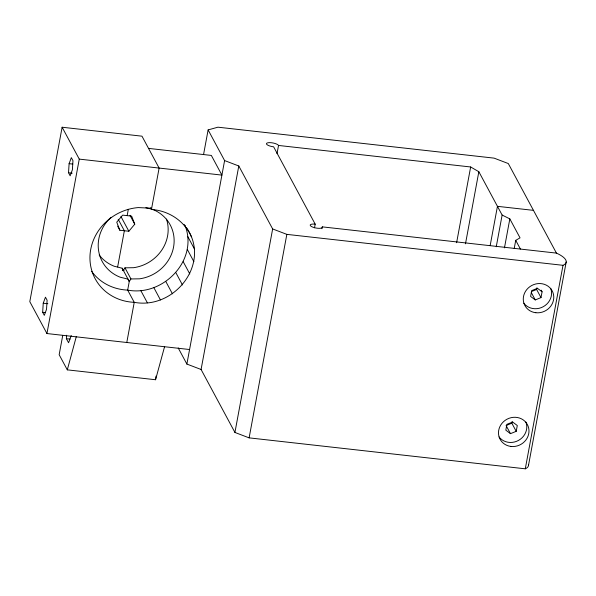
<?xml version="1.0" encoding="UTF-8"?>
<svg xmlns="http://www.w3.org/2000/svg" width="596" height="596" viewBox="0 0 596 596"><rect width="100%" height="100%" fill="white"/><g stroke="black" fill="none" stroke-linecap="round" stroke-linejoin="round"><path stroke-width="0.89" d="M91.62 271.336A50.265 46.644 -28.3 0 0 127.671 290.103C162.969 296.83 198.677 260.4 185.036 225.407M151.667 208.242L138.242 207.579A50.265 46.644 -28.3 0 0 89.981 255.915A50.265 46.644 -28.3 0 0 134.234 302.321C174.486 309.942 211.23 263.447 186.57 227.799M42.666 312.289L43.24 303.215L45.46 297.188L47.106 300.242L46.525 309.317L44.305 315.344L42.666 312.289L45.415 312.602M68.525 172.751L69.106 163.669L71.326 157.642L72.965 160.696L72.392 169.778L70.164 175.805L68.525 172.751L72.198 173.16M71.237 335.526L68.57 342.752L66.379 338.684L66.603 335.228M62.699 335.637L59.16 354.717L67.303 369.855L155.556 379.741L156.025 376.106M191.383 236.754C184.529 220.87 168.526 210.574 151.436 209.487L159.117 168.065L141.975 136.179L62.126 127.231L29.8 301.658L46.942 333.544L189.58 349.532M46.942 333.544L79.268 159.117L62.126 127.231M117.643 266.933L124.355 230.749L118.194 219.291M127.157 215.64L128.326 209.315M126.784 342.491L134.234 302.321L127.671 290.103L129.265 281.483L130.956 278.958L139.576 278.824A38.345 35.581 -28.3 0 0 173.548 247.161A38.345 35.581 -28.3 0 0 152.457 209.323M203.556 154.55L208.123 129.913L217.942 127.186L494.106 158.134L508.299 163.55L556.44 253.106A30.985 9.268 10.5 0 1 563.004 265.317L525.285 468.814L249.121 437.866L234.928 432.45L201.083 369.483L238.795 165.986L224.603 160.57L208.123 129.913M201.083 369.483L186.883 364.067L224.603 160.57M277.013 153.664L278.541 145.454A6.198 1.855 10.5 0 0 271.441 142.742A6.198 1.855 10.5 0 0 266.531 144.105A6.198 1.855 10.5 0 0 273.631 146.817L315.202 224.156L314.524 227.806M234.928 432.45L272.648 228.953L238.795 165.986M249.121 437.866L286.84 234.37L272.648 228.953M321.959 228.693L322.302 226.867L556.44 253.106M456.611 242.721L470.654 166.977L278.541 145.454M465.483 243.816L478.841 171.722L470.654 166.977M490.173 245.567L497.444 206.328L533.465 210.358M496.252 246.759L502.13 215.044L478.841 171.722M504.462 247.876L509.833 218.881L502.13 215.044M514.221 248.502L515.726 240.344L520.032 237.856L509.833 218.881M516.211 431.333L517.291 425.514L512.627 422.028L506.891 424.352L505.818 430.163L510.474 433.657L516.211 431.333L511.837 423.19L512.143 421.528M540.997 297.605L542.077 291.787L537.413 288.3L531.677 290.625L530.596 296.435L535.26 299.93L540.997 297.605L536.623 289.462L536.929 287.801M528.481 465.469L566.2 261.972M67.303 369.855L76.281 336.673M164.6 346.596L155.556 379.741M123.283 270.361L124.981 267.835L133.593 267.701A38.345 35.581 -28.3 0 0 166.493 219.075M128.855 231.248L134.756 224.2L131.656 216.147L122.649 215.134L116.749 222.181L119.848 230.242L128.855 231.248L120.943 216.527M531.707 291.451L536.623 289.462M511.837 423.19L506.101 425.514L510.474 433.657M148.538 148.389L211.334 155.429L221.906 175.105L79.268 159.117M69.106 163.669L72.779 164.086M286.84 234.37L563.004 265.317M43.24 303.215L47.829 303.729M66.379 338.684L70.06 339.094M145.878 207.713L151.63 209.121M111.012 217.331A38.785 35.983 -28.3 0 0 120.131 277.192L128.043 279.137L129.265 281.483L122.173 268.215L114.261 266.27A38.785 35.983 -28.3 0 1 99.167 254.969M515.726 240.344L520.42 249.068M541.198 290.163L542.077 291.787M531.319 292.599L535.26 299.93M184.127 224.394L184.998 226.026M187.852 236.701L194.415 248.919M187.3 249.411L193.864 261.622M183.218 261.719L189.781 273.929M150.564 207.862L151.436 209.487M175.894 272.722L182.458 284.933M165.874 281.61L172.438 293.821M129.958 215.268L134.756 224.2M153.895 287.734L160.458 299.944M117.65 226.152L119.848 230.242M178.211 347.93L186.883 364.067M140.835 290.639L147.398 302.85M124.981 267.835L130.956 278.958M122.173 268.215L123.394 270.562M322.302 226.867A6.198 1.855 10.5 0 1 317.392 228.231A6.198 1.855 10.5 0 1 310.293 225.519A6.198 1.855 10.5 0 1 315.202 224.156M528.421 464.448A30.985 9.268 10.5 0 1 525.285 468.814M550.682 288.3A15.489 14.371 -28.3 0 1 543.336 306.664A15.489 14.371 -28.3 0 1 523.817 303.2M525.895 422.028A15.489 14.371 -28.3 0 1 518.55 440.392A15.489 14.371 -28.3 0 1 499.038 436.928M124.124 270.361A49.572 45.996 -28.3 0 1 122.351 270.279M535.834 312.721A15.489 14.371 -28.3 0 0 552.872 292.368A15.489 14.371 -28.3 0 0 526.871 289.455A15.489 14.371 -28.3 0 0 535.834 312.721M511.048 446.449A15.489 14.371 -28.3 0 0 528.086 426.095A15.489 14.371 -28.3 0 0 502.093 423.182A15.489 14.371 -28.3 0 0 511.048 446.449"/></g></svg>
